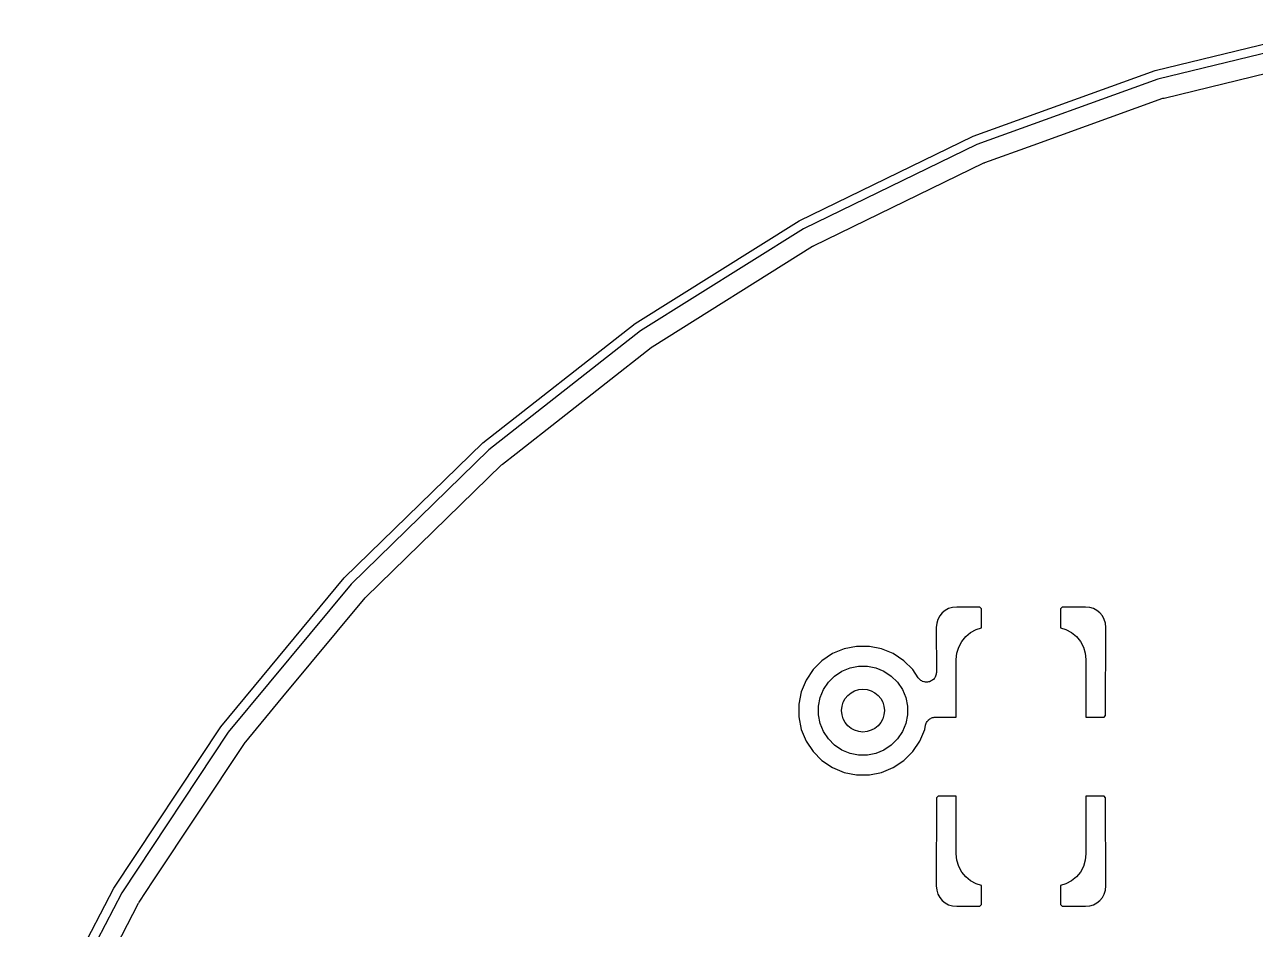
# Model space of a CAD drawing. Extents: x 176.5 to 204.5, y -115.6 to -87.6.
# Drawn here: x 177.74 to 187.23, y -94.8 to -87.83 of the extents above; entities that cross this region are included whole.
import ezdxf

# ---------------------------------------------------------------- set-up
doc = ezdxf.new("R2010")
doc.units = 0
doc.layers.add('BLACK', color=7, linetype='CONTINUOUS')

msp = doc.modelspace()

# ---------------------------------------------------------------- linework, layer by layer
at = {"layer": 'BLACK', "linetype": 'CONTINUOUS'}
for p, q in [((186.454, -88.1817), (187.903, -87.8277)), ((187.916, -87.8965), (186.474, -88.2488)), ((186.522, -88.3936), (187.94, -88.0471)), ((185.051, -88.6878), (186.454, -88.1817)), ((186.474, -88.2488), (185.078, -88.7523)), ((185.514, -88.7566), (186.514, -88.3959)), ((186.514, -88.3959), (186.515, -88.3956)), ((186.515, -88.3956), (186.519, -88.3948)), ((186.519, -88.3948), (186.522, -88.3936)), ((183.709, -89.3402), (185.051, -88.6878)), ((185.078, -88.7523), (183.743, -89.4014)), ((185.141, -88.8912), (185.514, -88.7566)), ((183.82, -89.5329), (185.133, -88.8944)), ((185.133, -88.8944), (185.134, -88.8939)), ((185.134, -88.8939), (185.138, -88.8927)), ((185.138, -88.8927), (185.141, -88.8912)), ((182.444, -90.1315), (183.709, -89.3402)), ((183.743, -89.4014), (182.485, -90.1888)), ((182.576, -90.3112), (183.813, -89.5368)), ((183.813, -89.5368), (183.814, -89.5362)), ((183.814, -89.5362), (183.817, -89.5347)), ((183.817, -89.5347), (183.82, -89.5329)), ((181.271, -91.0527), (182.444, -90.1315)), ((182.485, -90.1888), (181.317, -91.1054)), ((181.528, -91.1332), (182.569, -90.3159)), ((182.569, -90.3159), (182.57, -90.3152)), ((182.57, -90.3152), (182.573, -90.3134)), ((182.573, -90.3134), (182.576, -90.3112)), ((180.202, -92.0935), (181.271, -91.0527)), ((181.317, -91.1054), (180.254, -92.1409)), ((181.421, -91.2175), (181.528, -91.1333)), ((181.528, -91.1333), (181.528, -91.1332)), ((180.784, -91.8371), (181.414, -91.2228)), ((181.414, -91.2228), (181.415, -91.2221)), ((181.415, -91.2221), (181.418, -91.2199)), ((181.418, -91.2199), (181.421, -91.2175)), ((180.368, -92.2414), (180.784, -91.8371)), ((179.25, -93.2419), (180.202, -92.0935)), ((180.254, -92.1409), (179.306, -93.2837)), ((179.729, -93.0114), (180.363, -92.2474)), ((180.363, -92.2474), (180.364, -92.2466)), ((180.364, -92.2466), (180.366, -92.2441)), ((180.366, -92.2441), (180.368, -92.2414)), ((184.861, -92.3305), (184.835, -92.3447)), ((184.89, -92.3218), (184.861, -92.3305)), ((184.924, -92.3185), (184.89, -92.3218)), ((185.103, -92.3194), (184.924, -92.3185)), ((185.115, -92.3321), (185.103, -92.3194)), ((185.115, -92.4786), (185.115, -92.3321)), ((185.737, -92.3194), (185.725, -92.3321)), ((185.725, -92.3321), (185.725, -92.4786)), ((185.916, -92.3185), (185.737, -92.3194)), ((185.95, -92.3218), (185.916, -92.3185)), ((185.979, -92.3305), (185.95, -92.3218)), ((186.005, -92.3447), (185.979, -92.3305)), ((184.779, -92.4134), (184.77, -92.4421)), ((184.793, -92.3869), (184.779, -92.4134)), ((184.812, -92.3637), (184.793, -92.3869)), ((184.835, -92.3447), (184.812, -92.3637)), ((186.028, -92.3637), (186.005, -92.3447)), ((186.047, -92.3869), (186.028, -92.3637)), ((186.061, -92.4134), (186.047, -92.3869)), ((186.07, -92.4421), (186.061, -92.4134)), ((184.77, -92.4421), (184.766, -92.4757)), ((184.766, -92.4757), (184.767, -92.821)), ((184.993, -92.5452), (185.031, -92.5141)), ((185.031, -92.5141), (185.074, -92.491)), ((185.074, -92.491), (185.115, -92.4786)), ((185.725, -92.4786), (185.766, -92.491)), ((185.766, -92.491), (185.809, -92.5141)), ((185.809, -92.5141), (185.847, -92.5452)), ((186.073, -92.4757), (186.07, -92.4421)), ((186.072, -93.1546), (186.073, -92.4757)), ((184.939, -92.6263), (184.962, -92.5831)), ((184.962, -92.5831), (184.993, -92.5452)), ((185.847, -92.5452), (185.878, -92.5831)), ((185.878, -92.5831), (185.901, -92.6263)), ((183.966, -92.6775), (183.885, -92.7317)), ((184.056, -92.6401), (183.966, -92.6775)), ((184.152, -92.6211), (184.056, -92.6401)), ((184.25, -92.6211), (184.152, -92.6211)), ((184.345, -92.6401), (184.25, -92.6211)), ((184.435, -92.6775), (184.345, -92.6401)), ((184.517, -92.7317), (184.435, -92.6775)), ((184.92, -92.722), (184.925, -92.6732)), ((184.925, -92.6732), (184.939, -92.6263)), ((185.901, -92.6263), (185.915, -92.6732)), ((185.915, -92.6732), (185.92, -92.722)), ((183.816, -92.8007), (183.762, -92.8818)), ((183.885, -92.7317), (183.816, -92.8007)), ((184.038, -92.8125), (184.101, -92.7867)), ((184.101, -92.7867), (184.167, -92.7735)), ((184.167, -92.7735), (184.235, -92.7735)), ((184.235, -92.7735), (184.301, -92.7867)), ((184.301, -92.7867), (184.363, -92.8125)), ((184.586, -92.8007), (184.517, -92.7317)), ((184.627, -92.8635), (184.586, -92.8007)), ((184.92, -93.1672), (184.92, -92.722)), ((185.92, -92.722), (185.92, -93.1672)), ((183.762, -92.8818), (183.725, -92.9719)), ((183.897, -92.954), (183.934, -92.8978)), ((183.934, -92.8978), (183.982, -92.8501)), ((183.982, -92.8501), (184.038, -92.8125)), ((184.363, -92.8125), (184.419, -92.8501)), ((184.419, -92.8501), (184.467, -92.8978)), ((184.467, -92.8978), (184.505, -92.954)), ((184.632, -92.8694), (184.627, -92.8635)), ((184.637, -92.8749), (184.632, -92.8694)), ((184.642, -92.8795), (184.637, -92.8749)), ((184.637, -92.8749), (184.637, -92.8749)), ((184.637, -92.8749), (184.637, -92.8749)), ((184.648, -92.8844), (184.642, -92.8795)), ((184.655, -92.8879), (184.648, -92.8844)), ((184.648, -92.8844), (184.648, -92.8844)), ((184.648, -92.8844), (184.648, -92.8844)), ((184.661, -92.8914), (184.655, -92.8879)), ((184.669, -92.8937), (184.661, -92.8914)), ((184.661, -92.8914), (184.661, -92.8914)), ((184.661, -92.8914), (184.661, -92.8914)), ((184.676, -92.8958), (184.669, -92.8937)), ((184.683, -92.8966), (184.676, -92.8958)), ((184.676, -92.8958), (184.676, -92.8958)), ((184.676, -92.8958), (184.676, -92.8958)), ((184.69, -92.8973), (184.683, -92.8966)), ((184.691, -92.8973), (184.69, -92.8973)), ((184.69, -92.8973), (184.69, -92.8973)), ((184.699, -92.8965), (184.691, -92.8973)), ((184.705, -92.8959), (184.699, -92.8965)), ((184.714, -92.8935), (184.705, -92.8959)), ((184.705, -92.8959), (184.705, -92.8959)), ((184.705, -92.8959), (184.705, -92.8959)), ((184.719, -92.8917), (184.714, -92.8935)), ((184.72, -92.8917), (184.719, -92.8917)), ((184.727, -92.8879), (184.72, -92.8917)), ((184.72, -92.8917), (184.72, -92.8917)), ((184.733, -92.8848), (184.727, -92.8879)), ((184.739, -92.88), (184.733, -92.8848)), ((184.733, -92.8848), (184.733, -92.8848)), ((184.733, -92.8848), (184.733, -92.8848)), ((184.744, -92.8755), (184.739, -92.88)), ((184.749, -92.8699), (184.744, -92.8754)), ((184.744, -92.8754), (184.744, -92.8754)), ((184.744, -92.8754), (184.744, -92.8755)), ((184.754, -92.8641), (184.749, -92.8699)), ((184.757, -92.8578), (184.754, -92.864)), ((184.754, -92.864), (184.754, -92.864)), ((184.754, -92.864), (184.754, -92.8641)), ((184.761, -92.851), (184.757, -92.8578)), ((184.763, -92.8438), (184.761, -92.8509)), ((184.761, -92.8509), (184.761, -92.851)), ((184.761, -92.851), (184.761, -92.851)), ((184.765, -92.8368), (184.763, -92.8438)), ((184.766, -92.8294), (184.765, -92.8368)), ((184.765, -92.8368), (184.765, -92.8368)), ((184.765, -92.8368), (184.765, -92.8368)), ((184.767, -92.8221), (184.766, -92.8294)), ((184.767, -92.821), (184.767, -92.8221)), ((183.725, -92.9719), (183.706, -93.0676)), ((183.871, -93.0164), (183.897, -92.954)), ((184.505, -92.954), (184.531, -93.0164)), ((179.431, -93.3714), (179.729, -93.0115)), ((179.729, -93.0115), (179.729, -93.0114)), ((183.706, -93.0676), (183.706, -93.1652)), ((183.858, -93.0826), (183.871, -93.0164)), ((183.858, -93.1502), (183.858, -93.0826)), ((184.531, -93.0164), (184.544, -93.0826)), ((184.544, -93.0826), (184.544, -93.1502)), ((183.706, -93.1652), (183.725, -93.2609)), ((183.871, -93.2164), (183.858, -93.1502)), ((184.544, -93.1502), (184.531, -93.2164)), ((184.705, -93.1889), (184.711, -93.1844)), ((184.711, -93.1844), (184.716, -93.1799)), ((184.716, -93.1798), (184.717, -93.1796)), ((184.716, -93.1799), (184.716, -93.1798)), ((184.717, -93.1796), (184.723, -93.1763)), ((184.723, -93.1763), (184.729, -93.173)), ((184.729, -93.1729), (184.73, -93.1727)), ((184.729, -93.173), (184.729, -93.1729)), ((184.73, -93.1727), (184.737, -93.1707)), ((184.737, -93.1707), (184.743, -93.1687)), ((184.743, -93.1687), (184.744, -93.1686)), ((184.744, -93.1685), (184.751, -93.1679)), ((184.744, -93.1686), (184.744, -93.1685)), ((184.751, -93.1679), (184.758, -93.1672)), ((184.758, -93.1672), (184.92, -93.1672)), ((185.92, -93.1672), (186.06, -93.1672)), ((186.06, -93.1672), (186.072, -93.1546)), ((178.425, -94.4851), (179.25, -93.2419)), ((183.725, -93.2609), (183.762, -93.351)), ((183.897, -93.2788), (183.871, -93.2164)), ((183.934, -93.335), (183.897, -93.2788)), ((184.505, -93.2788), (184.467, -93.335)), ((184.531, -93.2164), (184.505, -93.2788)), ((184.64, -93.351), (184.677, -93.2609)), ((184.677, -93.2609), (184.683, -93.2285)), ((184.683, -93.2285), (184.684, -93.2281)), ((184.684, -93.2275), (184.686, -93.2207)), ((184.684, -93.2281), (184.684, -93.2275)), ((184.684, -93.2281), (184.684, -93.2281)), ((184.684, -93.2281), (184.684, -93.2281)), ((184.686, -93.2207), (184.688, -93.2139)), ((184.688, -93.2133), (184.692, -93.2071)), ((184.688, -93.2136), (184.688, -93.2133)), ((184.688, -93.2139), (184.688, -93.2136)), ((184.692, -93.2071), (184.695, -93.2008)), ((184.695, -93.2003), (184.7, -93.1948)), ((184.695, -93.2006), (184.695, -93.2003)), ((184.695, -93.2008), (184.695, -93.2006)), ((184.7, -93.1948), (184.705, -93.1893)), ((184.705, -93.1891), (184.705, -93.1889)), ((184.705, -93.1893), (184.705, -93.1891)), ((179.306, -93.2837), (178.486, -94.5206)), ((179.427, -93.377), (179.429, -93.3743)), ((179.429, -93.3743), (179.431, -93.3714)), ((183.762, -93.351), (183.816, -93.4321)), ((183.982, -93.3827), (183.934, -93.335)), ((184.467, -93.335), (184.419, -93.3827)), ((184.586, -93.4321), (184.64, -93.351)), ((178.728, -94.4299), (179.426, -93.3779)), ((179.426, -93.3779), (179.427, -93.377)), ((183.816, -93.4321), (183.885, -93.5011)), ((184.038, -93.4203), (183.982, -93.3827)), ((184.101, -93.4461), (184.038, -93.4203)), ((184.167, -93.4593), (184.101, -93.4461)), ((184.235, -93.4593), (184.167, -93.4593)), ((184.301, -93.4461), (184.235, -93.4593)), ((184.363, -93.4203), (184.301, -93.4461)), ((184.419, -93.3827), (184.363, -93.4203)), ((184.517, -93.5011), (184.586, -93.4321)), ((183.885, -93.5011), (183.966, -93.5553)), ((183.966, -93.5553), (184.056, -93.5927)), ((184.345, -93.5927), (184.435, -93.5553)), ((184.435, -93.5553), (184.517, -93.5011)), ((184.056, -93.5927), (184.152, -93.6117)), ((184.152, -93.6117), (184.25, -93.6117)), ((184.25, -93.6117), (184.345, -93.5927)), ((184.768, -93.7894), (184.766, -94.4683)), ((184.78, -93.7768), (184.768, -93.7894)), ((184.92, -93.7768), (184.78, -93.7768)), ((184.92, -94.222), (184.92, -93.7768)), ((185.92, -93.7768), (185.92, -94.222)), ((186.06, -93.7768), (185.92, -93.7768)), ((186.072, -93.7894), (186.06, -93.7768)), ((186.073, -94.4683), (186.072, -93.7894)), ((184.925, -94.2708), (184.92, -94.222)), ((185.92, -94.222), (185.915, -94.2708)), ((184.939, -94.3177), (184.925, -94.2708)), ((184.962, -94.3609), (184.939, -94.3177)), ((185.901, -94.3177), (185.878, -94.3609)), ((185.915, -94.2708), (185.901, -94.3177)), ((184.993, -94.3988), (184.962, -94.3609)), ((185.031, -94.4299), (184.993, -94.3988)), ((185.847, -94.3988), (185.809, -94.4299)), ((185.878, -94.3609), (185.847, -94.3988)), ((177.737, -95.8088), (178.425, -94.4851)), ((178.619, -94.5945), (178.728, -94.4299)), ((178.728, -94.4299), (178.728, -94.4299)), ((184.766, -94.4683), (184.77, -94.5019)), ((184.77, -94.5019), (184.779, -94.5306)), ((185.074, -94.453), (185.031, -94.4299)), ((185.115, -94.4654), (185.074, -94.453)), ((185.115, -94.6119), (185.115, -94.4654)), ((185.766, -94.453), (185.725, -94.4654)), ((185.725, -94.4654), (185.725, -94.6119)), ((185.809, -94.4299), (185.766, -94.453)), ((186.061, -94.5306), (186.07, -94.5019)), ((186.07, -94.5019), (186.073, -94.4683)), ((178.486, -94.5206), (177.801, -95.8378)), ((178.374, -95.0658), (178.615, -94.6015)), ((178.615, -94.6006), (178.617, -94.5976)), ((178.615, -94.6015), (178.615, -94.6006)), ((178.617, -94.5976), (178.619, -94.5945)), ((184.779, -94.5306), (184.793, -94.5571)), ((184.793, -94.5571), (184.812, -94.5803)), ((184.812, -94.5803), (184.835, -94.5993)), ((184.835, -94.5993), (184.861, -94.6135)), ((185.979, -94.6135), (186.005, -94.5993)), ((186.005, -94.5993), (186.028, -94.5803)), ((186.028, -94.5803), (186.047, -94.5571)), ((186.047, -94.5571), (186.061, -94.5306)), ((184.861, -94.6135), (184.89, -94.6222)), ((184.89, -94.6222), (184.924, -94.6255)), ((184.924, -94.6255), (185.103, -94.6246)), ((185.103, -94.6246), (185.115, -94.6119)), ((185.725, -94.6119), (185.737, -94.6246)), ((185.737, -94.6246), (185.916, -94.6255)), ((185.916, -94.6255), (185.95, -94.6222)), ((185.95, -94.6222), (185.979, -94.6135))]:
    msp.add_line(p, q, dxfattribs=at)
at = {"layer": 'BLACK'}
msp.add_circle((184.201, -93.1164), 0.1651, dxfattribs=at)

doc.saveas('drawing.dxf')
